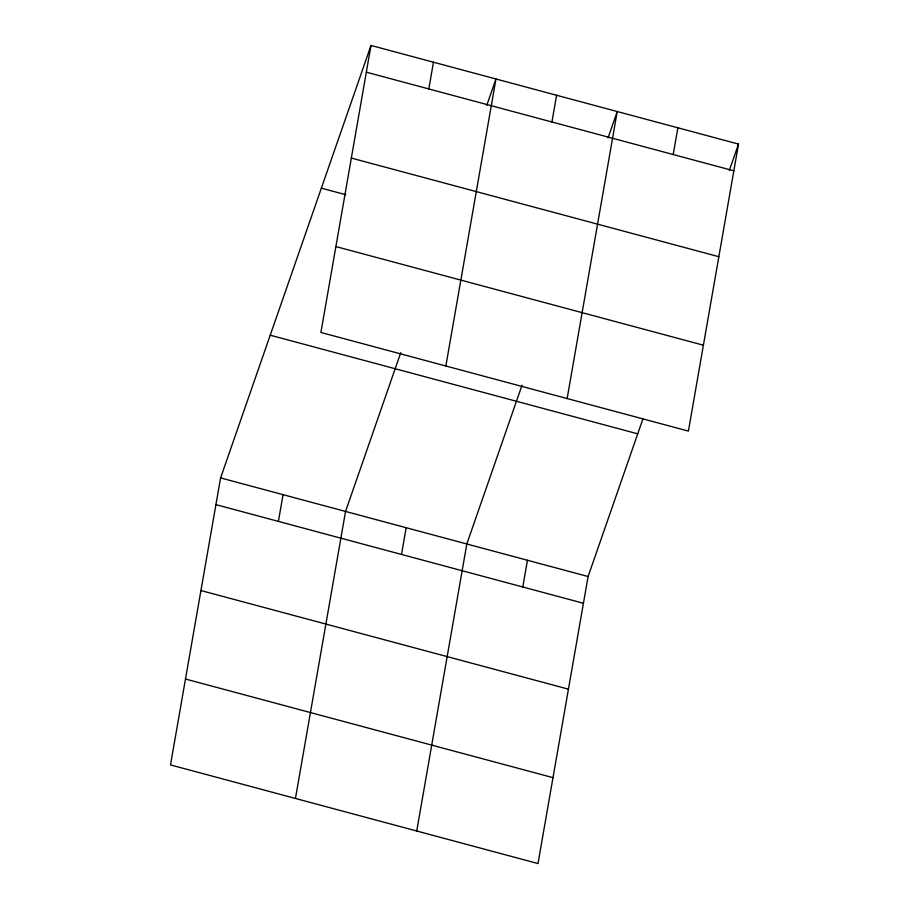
<?xml version="1.0" encoding="UTF-8"?>
<svg xmlns="http://www.w3.org/2000/svg" width="909" height="909" viewBox="0 0 909 909"><rect width="100%" height="100%" fill="white"/><g stroke="black" fill="none" stroke-linecap="round" stroke-linejoin="round"><path stroke-width="1.36" d="M370.997 45.45L320.9 332.467L688.408 431.093L738.506 144.076L370.997 45.45L220.592 477.907L170.494 764.923L538.003 863.55L588.1 576.533L642.845 419.117M278.404 521.402L283.063 494.678M295.448 798.454L345.545 511.437L400.755 352.692M428.809 88.946L433.468 62.221M401.517 554.445L406.175 527.72M445.853 365.997L495.95 78.981L486.758 105.41M416.731 830.996L466.817 543.991L522.027 385.234M551.922 121.988L556.592 95.263M522.789 586.987L527.459 560.262M567.136 398.551L617.222 111.534L608.03 137.963M673.205 154.53L677.864 127.805M729.313 170.506L738.506 144.076M366.327 72.175L733.836 170.812M351.34 158.075L718.849 256.702M321.366 188.163L345.806 194.719M335.898 246.566L703.407 345.204M270.223 335.194L637.732 433.832M220.592 477.907L588.1 576.533M215.922 504.631L583.43 603.269M200.934 590.532L568.443 689.158M185.481 679.023L553.002 777.661"/></g></svg>
